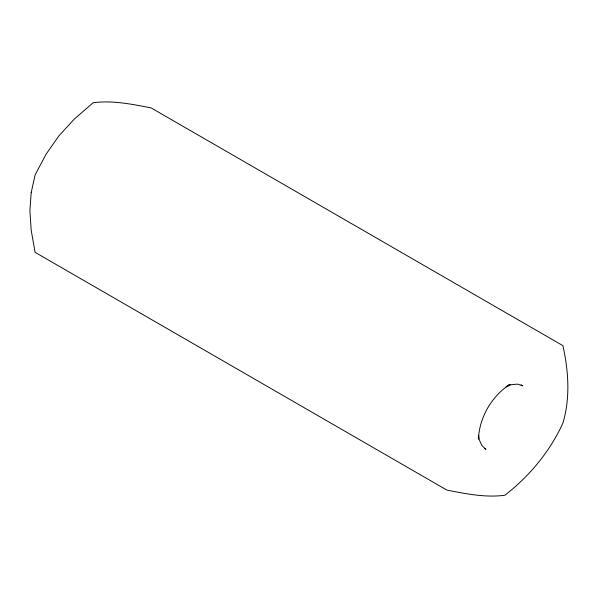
<?xml version="1.0" encoding="UTF-8"?>
<svg xmlns="http://www.w3.org/2000/svg" width="598" height="598" viewBox="0 0 598 598"><rect width="100%" height="100%" fill="white"/><g stroke="black" fill="none" stroke-linecap="round" stroke-linejoin="round"><path stroke-width="0.9" d="M506.491 386.36L510.057 384.297C491.646 396.138 479.454 417.262 478.4 439.134L478.4 435.837M506.028 386.884L511.066 384.738L517.322 384.118L522.697 385.777L521.075 384.843M484.38 448.403L486.002 449.337L481.876 445.51L479.282 439.784L478.729 435.254M31.171 192.75L29.9 210.653L31.171 230.028L35.088 252.341L446.833 490.068C465.887 493.784 485.389 497.842 504.876 495.249C529.544 476.068 549.951 451.572 562.912 423.048C570.425 397.805 568.511 371.059 562.912 345.659L151.167 107.932C132.113 104.216 112.611 100.158 93.124 102.751L74.174 119.204L58.918 135.858L46.21 153.985L35.088 174.952L31.171 192.75"/></g></svg>
